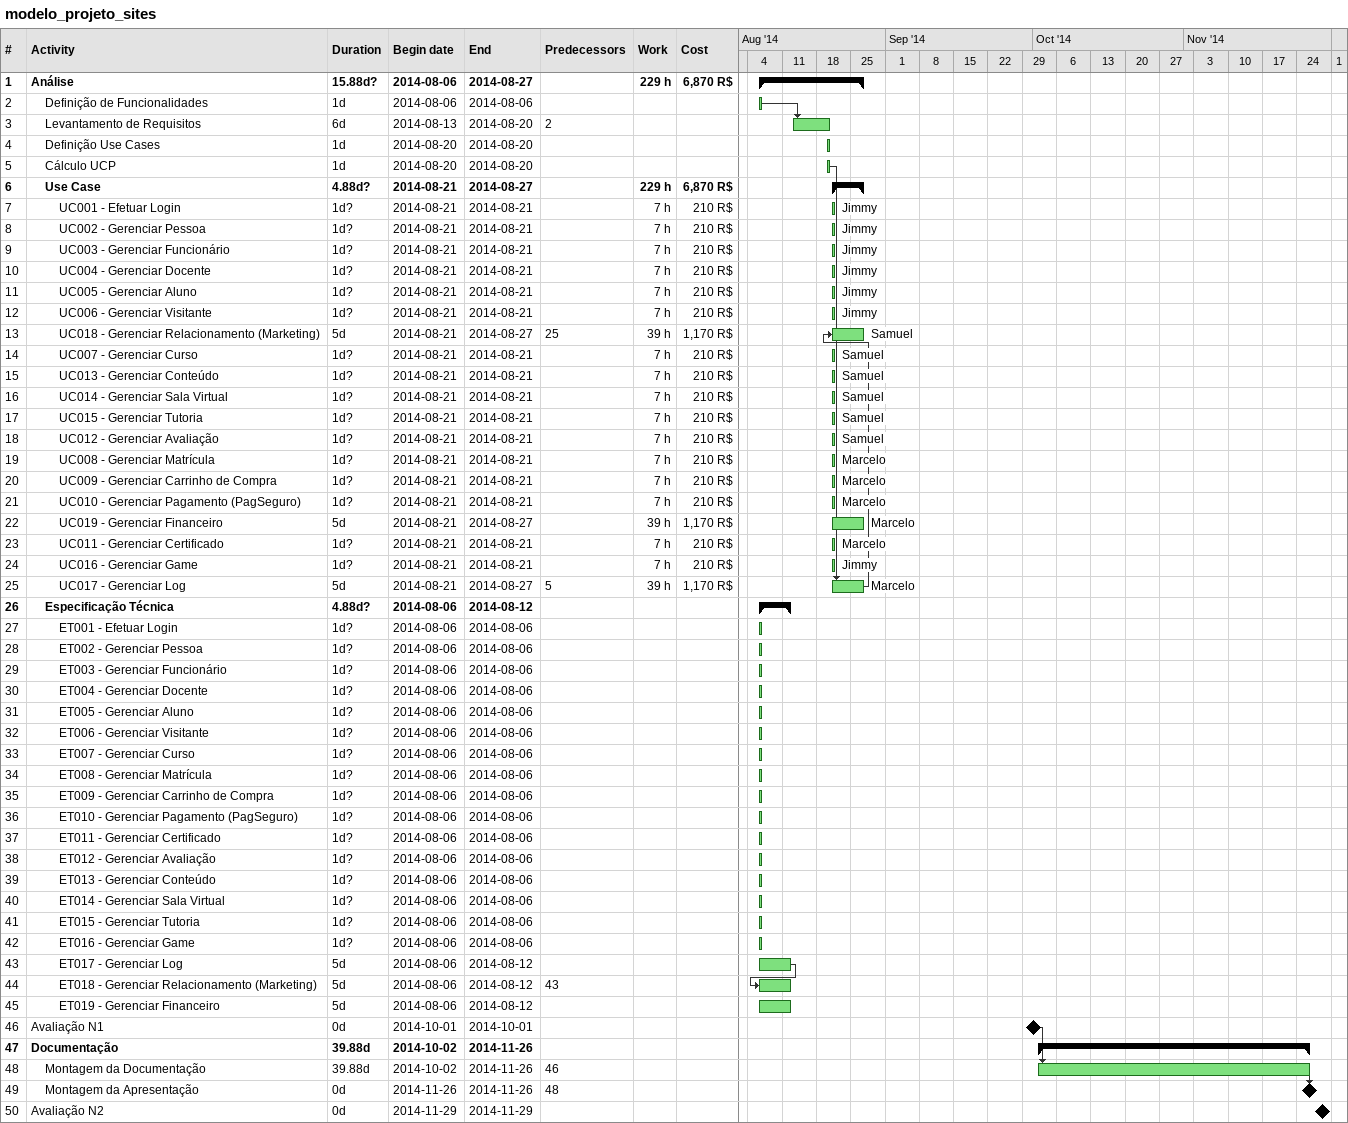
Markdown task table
modelo_projeto_sites

| ID | Level | Task | Duration | Start | Finish | Predecessors | Resources | Work (h) | Cost (R$) |
|---|---|---|---|---|---|---|---|---|---|
| 1 | 1 | **Análise** | 15.88d? | 2014-08-06 | 2014-08-27 |  |  | 229 | 6870 |
| 2 | 2 | Definição de Funcionalidades | 1d | 2014-08-06 | 2014-08-06 |  |  |  |  |
| 3 | 2 | Levantamento de Requisitos | 6d | 2014-08-13 | 2014-08-20 | 2 |  |  |  |
| 4 | 2 | Definição Use Cases | 1d | 2014-08-20 | 2014-08-20 |  |  |  |  |
| 5 | 2 | Cálculo UCP | 1d | 2014-08-20 | 2014-08-20 |  |  |  |  |
| 6 | 2 | **Use Case** | 4.88d? | 2014-08-21 | 2014-08-27 |  |  | 229 | 6870 |
| 7 | 3 | UC001 - Efetuar Login | 1d? | 2014-08-21 | 2014-08-21 |  | Jimmy | 7 | 210 |
| 8 | 3 | UC002 - Gerenciar Pessoa | 1d? | 2014-08-21 | 2014-08-21 |  | Jimmy | 7 | 210 |
| 9 | 3 | UC003 - Gerenciar Funcionário | 1d? | 2014-08-21 | 2014-08-21 |  | Jimmy | 7 | 210 |
| 10 | 3 | UC004 - Gerenciar Docente | 1d? | 2014-08-21 | 2014-08-21 |  | Jimmy | 7 | 210 |
| 11 | 3 | UC005 - Gerenciar Aluno | 1d? | 2014-08-21 | 2014-08-21 |  | Jimmy | 7 | 210 |
| 12 | 3 | UC006 - Gerenciar Visitante | 1d? | 2014-08-21 | 2014-08-21 |  | Jimmy | 7 | 210 |
| 13 | 3 | UC018 - Gerenciar Relacionamento (Marketing) | 5d | 2014-08-21 | 2014-08-27 | 25 | Samuel | 39 | 1170 |
| 14 | 3 | UC007 - Gerenciar Curso | 1d? | 2014-08-21 | 2014-08-21 |  | Samuel | 7 | 210 |
| 15 | 3 | UC013 - Gerenciar Conteúdo | 1d? | 2014-08-21 | 2014-08-21 |  | Samuel | 7 | 210 |
| 16 | 3 | UC014 - Gerenciar Sala Virtual | 1d? | 2014-08-21 | 2014-08-21 |  | Samuel | 7 | 210 |
| 17 | 3 | UC015 - Gerenciar Tutoria | 1d? | 2014-08-21 | 2014-08-21 |  | Samuel | 7 | 210 |
| 18 | 3 | UC012 - Gerenciar Avaliação | 1d? | 2014-08-21 | 2014-08-21 |  | Samuel | 7 | 210 |
| 19 | 3 | UC008 - Gerenciar Matrícula | 1d? | 2014-08-21 | 2014-08-21 |  | Marcelo | 7 | 210 |
| 20 | 3 | UC009 - Gerenciar Carrinho de Compra | 1d? | 2014-08-21 | 2014-08-21 |  | Marcelo | 7 | 210 |
| 21 | 3 | UC010 - Gerenciar Pagamento (PagSeguro) | 1d? | 2014-08-21 | 2014-08-21 |  | Marcelo | 7 | 210 |
| 22 | 3 | UC019 - Gerenciar Financeiro | 5d | 2014-08-21 | 2014-08-27 |  | Marcelo | 39 | 1170 |
| 23 | 3 | UC011 - Gerenciar Certificado | 1d? | 2014-08-21 | 2014-08-21 |  | Marcelo | 7 | 210 |
| 24 | 3 | UC016 - Gerenciar Game | 1d? | 2014-08-21 | 2014-08-21 |  | Jimmy | 7 | 210 |
| 25 | 3 | UC017 - Gerenciar Log | 5d | 2014-08-21 | 2014-08-27 | 5 | Marcelo | 39 | 1170 |
| 26 | 2 | **Especificação Técnica** | 4.88d? | 2014-08-06 | 2014-08-12 |  |  |  |  |
| 27 | 3 | ET001 - Efetuar Login | 1d? | 2014-08-06 | 2014-08-06 |  |  |  |  |
| 28 | 3 | ET002 - Gerenciar Pessoa | 1d? | 2014-08-06 | 2014-08-06 |  |  |  |  |
| 29 | 3 | ET003 - Gerenciar Funcionário | 1d? | 2014-08-06 | 2014-08-06 |  |  |  |  |
| 30 | 3 | ET004 - Gerenciar Docente | 1d? | 2014-08-06 | 2014-08-06 |  |  |  |  |
| 31 | 3 | ET005 - Gerenciar Aluno | 1d? | 2014-08-06 | 2014-08-06 |  |  |  |  |
| 32 | 3 | ET006 - Gerenciar Visitante | 1d? | 2014-08-06 | 2014-08-06 |  |  |  |  |
| 33 | 3 | ET007 - Gerenciar Curso | 1d? | 2014-08-06 | 2014-08-06 |  |  |  |  |
| 34 | 3 | ET008 - Gerenciar Matrícula | 1d? | 2014-08-06 | 2014-08-06 |  |  |  |  |
| 35 | 3 | ET009 - Gerenciar Carrinho de Compra | 1d? | 2014-08-06 | 2014-08-06 |  |  |  |  |
| 36 | 3 | ET010 - Gerenciar Pagamento (PagSeguro) | 1d? | 2014-08-06 | 2014-08-06 |  |  |  |  |
| 37 | 3 | ET011 - Gerenciar Certificado | 1d? | 2014-08-06 | 2014-08-06 |  |  |  |  |
| 38 | 3 | ET012 - Gerenciar Avaliação | 1d? | 2014-08-06 | 2014-08-06 |  |  |  |  |
| 39 | 3 | ET013 - Gerenciar Conteúdo | 1d? | 2014-08-06 | 2014-08-06 |  |  |  |  |
| 40 | 3 | ET014 - Gerenciar Sala Virtual | 1d? | 2014-08-06 | 2014-08-06 |  |  |  |  |
| 41 | 3 | ET015 - Gerenciar Tutoria | 1d? | 2014-08-06 | 2014-08-06 |  |  |  |  |
| 42 | 3 | ET016 - Gerenciar Game | 1d? | 2014-08-06 | 2014-08-06 |  |  |  |  |
| 43 | 3 | ET017 - Gerenciar Log | 5d | 2014-08-06 | 2014-08-12 |  |  |  |  |
| 44 | 3 | ET018 - Gerenciar Relacionamento (Marketing) | 5d | 2014-08-06 | 2014-08-12 | 43 |  |  |  |
| 45 | 3 | ET019 - Gerenciar Financeiro | 5d | 2014-08-06 | 2014-08-12 |  |  |  |  |
| 46 | 1 | Avaliação N1 | 0d | 2014-10-01 | 2014-10-01 |  |  |  |  |
| 47 | 1 | **Documentação** | 39.88d | 2014-10-02 | 2014-11-26 |  |  |  |  |
| 48 | 2 | Montagem da Documentação | 39.88d | 2014-10-02 | 2014-11-26 | 46 |  |  |  |
| 49 | 2 | Montagem da Apresentação | 0d | 2014-11-26 | 2014-11-26 | 48 |  |  |  |
| 50 | 1 | Avaliação N2 | 0d | 2014-11-29 | 2014-11-29 |  |  |  |  |
